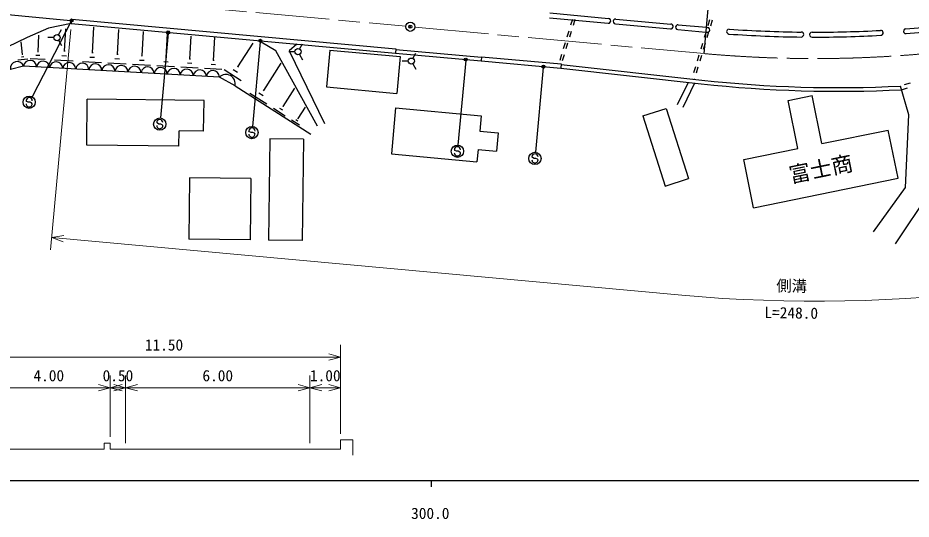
# Model space of a CAD drawing. Units: millimetres, scale not verified, with parts at other scales. Extents: x 40000 to 680000, y 20000 to 380000.
# Drawn here: x 300720 to 446107, y 198715 to 280322 of the extents above; entities that cross this region are included whole.
import ezdxf
from ezdxf.enums import TextEntityAlignment as Align

# ---------------------------------------------------------------- set-up
doc = ezdxf.new("R2010")
doc.units = ezdxf.units.MM
doc.header["$LTSCALE"] = 1000
doc.header["$PDMODE"] = 32
doc.header["$PDSIZE"] = 500
doc.linetypes.add('CHAIN', pattern=[18.5, 12, -1.5, 3.5, -1.5])
for name, color, linetype, lineweight in [('M-BGD', 7, 'Continuous', 25), ('M-BMK', 2, 'CHAIN', 13), ('M-BMK-SRVR', 3, 'Continuous', 25), ('M-STR-HTXT', 7, 'Continuous', 13), ('M-STR-STRC', 7, 'Continuous', 25), ('M-TTL-BAND', 7, 'Continuous', 25)]:
    doc.layers.add(name, color=color, linetype=linetype, lineweight=lineweight)
doc.styles.add('@ＭＳ ゴシック', font='')
doc.styles.add('ＭＳ ゴシック', font='')
doc.styles.get('@ＭＳ ゴシック').set_extended_font_data('@MS Gothic')
doc.styles.get('ＭＳ ゴシック').set_extended_font_data('MS Gothic')

msp = doc.modelspace()

# ---------------------------------------------------------------- linework, layer by layer
at = {"layer": 'M-BGD'}
for p, q in [((412397, 274505), (415101, 304383)), ((208878, 289101), (309312, 279916)), ((387295, 281119), (396855, 280245)), ((309416, 279404), (305726, 278621)), ((309479, 280102), (309416, 279404)), ((309416, 279404), (362195, 274578)), ((309479, 280102), (362259, 275275)), ((387223, 280322), (396783, 279448)), ((390984, 280067), (390687, 279112)), ((391391, 280030), (391094, 279075)), ((397978, 279339), (406940, 278519)), ((398050, 280135), (407013, 279316)), ((408208, 279206), (412787, 278788)), ((413313, 279988), (413024, 279031)), ((413720, 279953), (413431, 278996)), ((305726, 278621), (302233, 277141)), ((307346, 277542), (307846, 278408)), ((308300, 274881), (308505, 278554)), ((312865, 274638), (313098, 278817)), ((316934, 274375), (317161, 278445)), ((320932, 274117), (321153, 278080)), ((324859, 273864), (325074, 277722)), ((390390, 278157), (390093, 277202)), ((390797, 278120), (390500, 277165)), ((408135, 278410), (412714, 277991)), ((412734, 278074), (412445, 277117)), ((413141, 278039), (412852, 277082)), ((302233, 277141), (282697, 267728)), ((301451, 274341), (301255, 276393)), ((304001, 274813), (304150, 277488)), ((306596, 277109), (305596, 277109)), ((307346, 276676), (307846, 275810)), ((328717, 273615), (328926, 277369)), ((332577, 273400), (332786, 277154)), ((342696, 274950), (340302, 276365)), ((389795, 276247), (389498, 275292)), ((304078, 274809), (303925, 274818)), ((308396, 274875), (308205, 274886)), ((336545, 272329), (339007, 276179)), ((349504, 262696), (342696, 274950)), ((345807, 274810), (344807, 274810)), ((346138, 276046), (344887, 274950)), ((344887, 274950), (350629, 263110)), ((346557, 275243), (347057, 276109)), ((351500, 275054), (350953, 269079)), ((351500, 275054), (362952, 274006)), ((362259, 275275), (362195, 274578)), ((362250, 275175), (376192, 273900)), ((390203, 276210), (389906, 275255)), ((412155, 276159), (411866, 275202)), ((412563, 276125), (412273, 275167)), ((302331, 273615), (300725, 273462)), ((301691, 273959), (301289, 273921)), ((301502, 274346), (301401, 274336)), ((305157, 273522), (302710, 273658)), ((304273, 274185), (303661, 274219)), ((309744, 273266), (306686, 273437)), ((308640, 274095), (307875, 274137)), ((313207, 273846), (312437, 273889)), ((312961, 274633), (312768, 274644)), ((317268, 273602), (316516, 273644)), ((317028, 274370), (316840, 274381)), ((321258, 273362), (320523, 273403)), ((321024, 274112), (320840, 274123)), ((324949, 273859), (324769, 273869)), ((328805, 273610), (328629, 273620)), ((332665, 273395), (332489, 273405)), ((346557, 274377), (347057, 273511)), ((362195, 274578), (376137, 273303)), ((362952, 274006), (362405, 268031)), ((365001, 273710), (365501, 274576)), ((376201, 274000), (376137, 273303)), ((376201, 274000), (389147, 272816)), ((389201, 274338), (388904, 273383)), ((389609, 274300), (389312, 273345)), ((411576, 274245), (411287, 273288)), ((411984, 274210), (411694, 273253)), ((301641, 272464), (282697, 267728)), ((333520, 270688), (301641, 272464)), ((314320, 273011), (311238, 273183)), ((318355, 272786), (315345, 272954)), ((322320, 272566), (319380, 272729)), ((326214, 272349), (323344, 272509)), ((325178, 273126), (324460, 273166)), ((330040, 272136), (327238, 272292)), ((329028, 272895), (328328, 272934)), ((333900, 271920), (331098, 272077)), ((332888, 272680), (332188, 272719)), ((336630, 272274), (336459, 272384)), ((340727, 268514), (343559, 272944)), ((364251, 273277), (363251, 273277)), ((365001, 272844), (365501, 271978)), ((376137, 273303), (389083, 272119)), ((389147, 272816), (389083, 272119)), ((389083, 272119), (411952, 269585)), ((389138, 272716), (412018, 270181)), ((410997, 272331), (410708, 271373)), ((411405, 272296), (411115, 271339)), ((336066, 269267), (333520, 270688)), ((337039, 270082), (334298, 271835)), ((336449, 271425), (335764, 271863)), ((336066, 269267), (348379, 261393)), ((350953, 269079), (362405, 268031)), ((409818, 269821), (408045, 266173)), ((410873, 269704), (408945, 265736)), ((410418, 270416), (410401, 270360)), ((410826, 270382), (410806, 270315)), ((445735, 264543), (444374, 269216)), ((445954, 269711), (445000, 269412)), ((341221, 266267), (338480, 268020)), ((340631, 267610), (339946, 268048)), ((340812, 268459), (340641, 268569)), ((343900, 265910), (345809, 268894)), ((426072, 266881), (429991, 267682)), ((431593, 259844), (429991, 267682)), ((444546, 268624), (445503, 268914)), ((311927, 259613), (312018, 267113)), ((331017, 266882), (312018, 267113)), ((330956, 261883), (331017, 266882)), ((427674, 259043), (426072, 266881)), ((344247, 264332), (342323, 265563)), ((343833, 265275), (343352, 265582)), ((343961, 265871), (343840, 265948)), ((346330, 263916), (347531, 265794)), ((362188, 265651), (361505, 258182)), ((362188, 265651), (376129, 264375)), ((402412, 264369), (406221, 265589)), ((406221, 265589), (409881, 254160)), ((346564, 262851), (345265, 263681)), ((346285, 263487), (345960, 263695)), ((346371, 263890), (346290, 263942)), ((376129, 264375), (375902, 261886)), ((402412, 264369), (406071, 252941)), ((445173, 252722), (445735, 264543)), ((326926, 259431), (326957, 261931)), ((330956, 261883), (326957, 261931)), ((375902, 261886), (378889, 261613)), ((431593, 259844), (442370, 262047)), ((443973, 254209), (442370, 262047)), ((341719, 260647), (341519, 244148)), ((347219, 260580), (341719, 260647)), ((347219, 260580), (347019, 244081)), ((378889, 261613), (378616, 258625)), ((326926, 259431), (311927, 259613)), ((375629, 258898), (375446, 256907)), ((375629, 258898), (378616, 258625)), ((418857, 257240), (427674, 259043)), ((361505, 258182), (375446, 256907)), ((420459, 249402), (418857, 257240)), ((328641, 254305), (328520, 244306)), ((338641, 254184), (328641, 254305)), ((338641, 254184), (338520, 244184)), ((406071, 252941), (409881, 254160)), ((420459, 249402), (443973, 254209)), ((439972, 245511), (445173, 252722)), ((449104, 251895), (443518, 243561)), ((338520, 244184), (328520, 244306)), ((347019, 244081), (341519, 244148))]:
    msp.add_line(p, q, dxfattribs=at)
for centre in [(307096, 277109), (346307, 274810), (364751, 273277)]:
    msp.add_circle(centre, 500, dxfattribs=at)
for centre, radius, start, end in [((396819, 279846), 400, 264.77463, 84.77469), ((398014, 279737), 400, 84.77469, 264.77473), ((406977, 278917), 400, 264.77469, 84.77469), ((408172, 278808), 400, 84.77469, 264.77474), ((430421, 473692), 195700, 274.34097, 277.49045), ((430421, 473692), 196500, 264.8302, 264.88948), ((430421, 473692), 195700, 264.83031, 264.88948), ((412953, 278371), 400, 264.88922, 84.88973), ((416471, 278088), 400, 85.92056, 265.92107), ((430421, 473692), 195700, 265.92081, 269.3585), ((428225, 277604), 400, 269.3585, 89.3585), ((429990, 277592), 400, 89.87399, 269.87448), ((430421, 473692), 195700, 269.87417, 273.13773), ((441154, 277886), 400, 273.13773, 93.13742), ((445264, 278154), 400, 94.34115, 274.34128), ((430421, 473692), 196500, 274.34097, 277.49045), ((430421, 473692), 196500, 265.92081, 269.3585), ((430421, 473692), 196500, 269.87417, 273.13773), ((302700, 272340), 1066, 0.2682, 173.35446), ((300609, 272118), 1088, 18.50786, 189.56463), ((304825, 272222), 1066, 0.2682, 173.35446), ((306950, 272104), 1066, 0.2682, 173.35446), ((309076, 271985), 1066, 0.2682, 173.35446), ((311201, 271867), 1066, 0.2682, 173.35446), ((313326, 271748), 1066, 0.2682, 173.35446), ((315452, 271630), 1066, 0.2682, 173.35446), ((317577, 271512), 1066, 0.2682, 173.35446), ((319702, 271393), 1066, 0.2682, 173.35446), ((321827, 271275), 1066, 0.2682, 173.35446), ((323953, 271156), 1066, 0.2682, 173.35446), ((326078, 271038), 1066, 0.2682, 173.35446), ((328203, 270920), 1066, 0.2682, 173.35446), ((330329, 270801), 1066, 0.2682, 173.35446), ((332454, 270683), 1066, 0.2682, 173.35446), ((334570, 269578), 1528, 348.26244, 133.40233), ((434278, 473551), 205184, 263.75321, 272.86844), ((434278, 473551), 204584, 263.75332, 272.8285)]:
    msp.add_arc(centre, radius, start, end, dxfattribs=at)
at = {"layer": 'M-BMK'}
for p, q in [((265759, 287916), (363850, 278945)), ((365344, 278808), (412397, 274505))]:
    msp.add_line(p, q, dxfattribs=at)
msp.add_arc((430421, 473692), 200000, 264.82971, 279.5117, dxfattribs=at)
at = {"layer": 'M-BMK-SRVR'}
msp.add_circle((364597, 278877), 750, dxfattribs=at)
msp.add_point((364597, 278877), dxfattribs=at)
at = {"layer": 'M-STR-HTXT'}
for p, q in [((309325, 278409), (306046, 242558)), ((308199, 244889), (306228, 244550)), ((306228, 244550), (408800, 235169)), ((306228, 244550), (308105, 243858)), ((353254, 212610), (353254, 227110)), ((353254, 225110), (351323, 225628)), ((295754, 225110), (353254, 225110)), ((351323, 224592), (353254, 225110)), ((315754, 212110), (315754, 222110)), ((318254, 211110), (318254, 222110)), ((348254, 211110), (348254, 222110)), ((295754, 220110), (315754, 220110)), ((315754, 220110), (313823, 220628)), ((313823, 219592), (315754, 220110)), ((317686, 220628), (315754, 220110)), ((315754, 220110), (318254, 220110)), ((315754, 220110), (317686, 219592)), ((318254, 220110), (316323, 220628)), ((316323, 219592), (318254, 220110)), ((320186, 220628), (318254, 220110)), ((318254, 220110), (348254, 220110)), ((318254, 220110), (320186, 219592)), ((348254, 220110), (346323, 220628)), ((346323, 219592), (348254, 220110)), ((350186, 220628), (348254, 220110)), ((348254, 220110), (353254, 220110)), ((348254, 220110), (350186, 219592)), ((353254, 220110), (351323, 220628)), ((351323, 219592), (353254, 220110)), ((315754, 211110), (314754, 211110)), ((314754, 211110), (314754, 210110)), ((315754, 210110), (315754, 211110)), ((353254, 210110), (353254, 211610)), ((353254, 211610), (355254, 211610)), ((355254, 211610), (355254, 209110)), ((295754, 210110), (314754, 210110)), ((315754, 210110), (318254, 210110)), ((318254, 210110), (348254, 210110)), ((348254, 210110), (353254, 210110))]:
    msp.add_line(p, q, dxfattribs=at)
msp.add_arc((430421, 473692), 239500, 264.82064, 290.18308, dxfattribs=at)
at = {"layer": 'M-STR-STRC'}
for p, q in [((309392, 279769), (303022, 267471)), ((325169, 277813), (323908, 264021)), ((340173, 276441), (338912, 262649)), ((373609, 273383), (372348, 259591)), ((386237, 272228), (384976, 258436)), ((302167, 266724), (302067, 266842)), ((302411, 266584), (302167, 266724)), ((302712, 266582), (302411, 266584)), ((302957, 266470), (302712, 266582)), ((303063, 266334), (302957, 266470)), ((323422, 263165), (323322, 263283)), ((323667, 263026), (323422, 263165)), ((323967, 263024), (323667, 263026)), ((324212, 262912), (323967, 263024)), ((324318, 262776), (324212, 262912)), ((338425, 261793), (338326, 261911)), ((338670, 261654), (338425, 261793)), ((338971, 261651), (338670, 261654)), ((339216, 261540), (338971, 261651)), ((339322, 261403), (339216, 261540)), ((371862, 258735), (371762, 258853)), ((372107, 258596), (371862, 258735)), ((372407, 258594), (372107, 258596)), ((372653, 258482), (372407, 258594)), ((372758, 258346), (372653, 258482)), ((384489, 257581), (384390, 257699)), ((384734, 257441), (384489, 257581)), ((385035, 257439), (384734, 257441)), ((385280, 257327), (385035, 257439)), ((385386, 257191), (385280, 257327))]:
    msp.add_line(p, q, dxfattribs=at)
for centre, radius in [((309461, 279902), 150), ((309461, 279902), 120), ((309461, 279902), 90), ((309461, 279902), 60), ((309461, 279902), 30), ((325183, 277962), 150), ((325183, 277962), 120), ((325183, 277962), 90), ((325183, 277962), 60), ((325183, 277962), 30), ((340187, 276590), 150), ((340187, 276590), 120), ((340187, 276590), 90), ((340187, 276590), 60), ((340187, 276590), 30), ((373623, 273532), 150), ((373623, 273532), 120), ((373623, 273532), 90), ((373623, 273532), 60), ((373623, 273532), 30), ((386251, 272378), 150), ((386251, 272378), 120), ((386251, 272378), 90), ((386251, 272378), 60), ((386251, 272378), 30), ((302562, 266583), 1000), ((323817, 263025), 1000), ((338821, 261653), 1000), ((372257, 258595), 1000), ((384884, 257440), 1000)]:
    msp.add_circle(centre, radius, dxfattribs=at)
for centre, start, end in [((302563, 266338), 179.55488, 359.55488), ((302567, 266838), 359.55488, 179.55488), ((323822, 263279), 359.55488, 179.55488), ((323818, 262779), 179.55488, 359.55488), ((338826, 261907), 359.55488, 179.55488), ((338822, 261407), 179.55488, 359.55488), ((372262, 258849), 359.55488, 179.55488), ((372258, 258349), 179.55488, 359.55488), ((384890, 257695), 359.55488, 179.55488), ((384886, 257195), 179.55488, 359.55488)]:
    msp.add_arc(centre, 500, start, end, dxfattribs=at)
for p in [(309461, 279902), (325183, 277962), (340187, 276590), (373623, 273532), (386251, 272378)]:
    msp.add_point(p, dxfattribs=at)
at = {"layer": 'M-TTL-BAND'}
for p, q in [((40000, 205000), (579000, 205000)), ((368000, 205000), (368000, 204000))]:
    msp.add_line(p, q, dxfattribs=at)

# ---------------------------------------------------------------- texts
at = {"layer": 'M-BGD', "style": 'ＭＳ ゴシック'}
msp.add_text('富士商', height=2566, rotation=11.554, dxfattribs=at).set_placement((431415, 255725), align=Align.MIDDLE_CENTER)
at = {"layer": 'M-STR-HTXT', "style": 'ＭＳ ゴシック'}
msp.add_text('側溝', height=1833, rotation=359.092, dxfattribs=at).set_placement((426642, 235222), align=Align.BOTTOM_CENTER)
at = {"layer": 'M-STR-HTXT', "style": '@ＭＳ ゴシック'}
msp.add_text('L=248.0', height=1833, rotation=359.092, dxfattribs=at).set_placement((426610, 233222), align=Align.TOP_CENTER)
at = {"layer": 'M-STR-HTXT', "style": 'ＭＳ ゴシック'}
for s, p in [('11.50', (324504, 225610)), ('4.00', (305754, 220610)), ('0.50', (317004, 220610)), ('6.00', (333254, 220610)), ('1.00', (350754, 220610))]:
    msp.add_text(s, height=1833, dxfattribs=at).set_placement(p, align=Align.BOTTOM_CENTER)
at = {"layer": 'M-TTL-BAND', "style": 'ＭＳ ゴシック'}
msp.add_text('300.0', height=1833, dxfattribs=at).set_placement((367844, 198195), align=Align.BOTTOM_CENTER)

doc.saveas('drawing.dxf')
